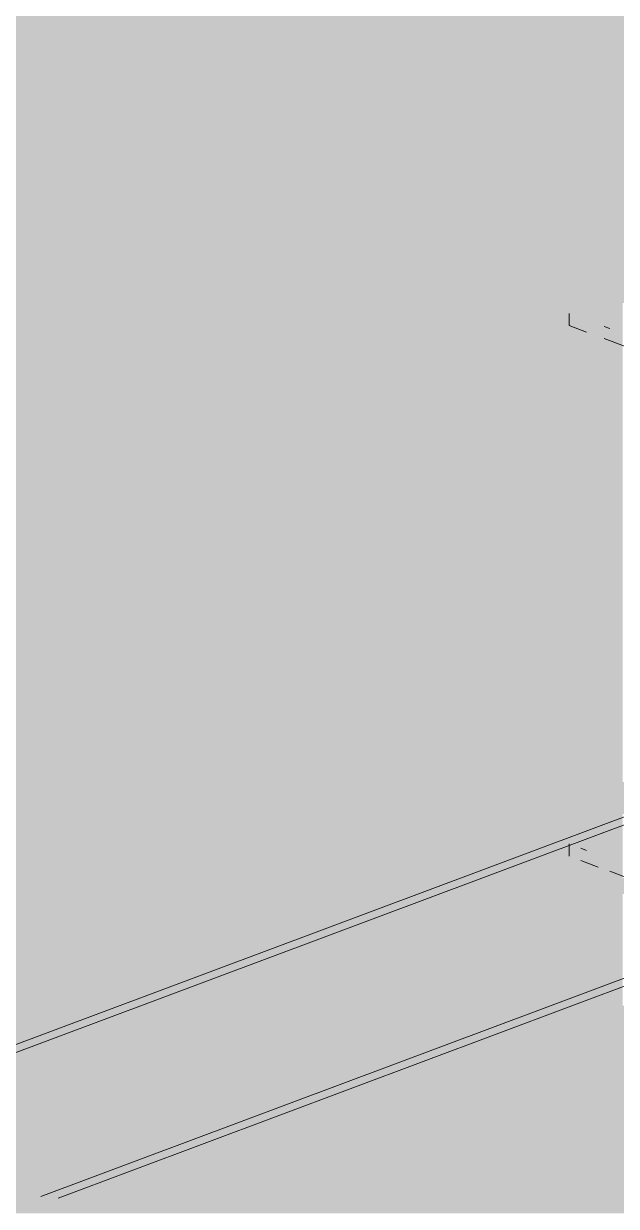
# Paper-space layout '03 3D Building and Roof' of a CAD drawing. Header units: millimetres. Extents: x 5 to 415, y 5 to 292.
# Drawn here: x 72.96 to 79.32, y 87.73 to 100.43 of the extents above; entities that cross this region are included whole.
import ezdxf

# ---------------------------------------------------------------- set-up
doc = ezdxf.new("R2010")
doc.units = ezdxf.units.MM
doc.layers.add('EXISTING', color=7, linetype='Continuous')
doc.layers.add('IMAGES', color=7, linetype='Continuous')

# ---------------------------------------------------------------- blocks, each defined once
blk = doc.blocks.new('SHEET_03')
at = {"layer": 'EXISTING', "color": 250, "lineweight": 9}
for p, q in [((78.813, 97.187), (78.813, 97.318)), ((78.999, 97.117), (78.813, 97.187)), ((79.186, 97.178), (79.248, 97.155)), ((79.87, 96.791), (79.186, 97.047)), ((70.785, 88.686), (79.855, 92.084)), ((71.034, 88.692), (79.855, 91.996)), ((78.813, 91.491), (78.813, 91.622)), ((78.937, 91.575), (78.999, 91.552)), ((79.124, 91.374), (78.937, 91.444)), ((79.434, 91.258), (79.248, 91.328)), ((73.146, 87.837), (80.849, 90.723)), ((73.332, 87.819), (80.973, 90.682))]:
    blk.add_line(p, q, dxfattribs=at)
at = {"layer": 'IMAGES', "color": 7}
for points in [[(67.049, 100.343), (95.838, 100.343), (67.049, 100.514), (95.838, 100.514)], [(66.706, 100.171), (95.838, 100.171), (66.706, 100.343), (95.838, 100.343)], [(66.192, 100), (95.838, 100), (66.192, 100.171), (95.838, 100.171)], [(65.849, 99.829), (95.838, 99.829), (65.849, 100), (95.838, 100)], [(65.335, 99.657), (95.838, 99.657), (65.335, 99.829), (95.838, 99.829)], [(64.821, 99.486), (95.838, 99.486), (64.821, 99.657), (95.838, 99.657)], [(64.478, 99.314), (95.838, 99.314), (64.478, 99.486), (95.838, 99.486)], [(63.964, 99.143), (95.838, 99.143), (63.964, 99.314), (95.838, 99.314)], [(63.622, 98.971), (95.324, 98.971), (63.622, 99.143), (95.324, 99.143)], [(63.107, 98.8), (94.981, 98.8), (63.107, 98.971), (94.981, 98.971)], [(62.593, 98.629), (94.467, 98.629), (62.593, 98.8), (94.467, 98.8)], [(62.251, 98.457), (94.124, 98.457), (62.251, 98.629), (94.124, 98.629)], [(61.737, 98.286), (93.781, 98.286), (61.737, 98.457), (93.781, 98.457)], [(61.394, 98.114), (93.096, 98.114), (61.394, 98.286), (93.096, 98.286)], [(60.88, 97.943), (92.925, 97.943), (60.88, 98.114), (92.925, 98.114)], [(60.366, 97.771), (79.558, 97.771), (60.366, 97.943), (79.558, 97.943)], [(60.023, 97.6), (79.044, 97.6), (60.023, 97.771), (79.044, 97.771)], [(79.044, 97.6), (79.216, 97.6), (79.044, 97.771), (79.216, 97.771)], [(79.216, 97.6), (79.558, 97.6), (79.216, 97.771), (79.558, 97.771)], [(59.509, 97.429), (78.701, 97.429), (59.509, 97.6), (78.701, 97.6)], [(78.701, 97.257), (78.873, 97.257), (78.701, 97.6), (78.873, 97.6)], [(78.873, 97.429), (79.044, 97.429), (78.873, 97.6), (79.044, 97.6)], [(79.044, 97.429), (79.216, 97.429), (79.044, 97.6), (79.216, 97.6)], [(79.216, 97.429), (79.558, 97.429), (79.216, 97.6), (79.558, 97.6)], [(59.166, 97.257), (78.701, 97.257), (59.166, 97.429), (78.701, 97.429)], [(78.873, 97.257), (79.044, 97.257), (78.873, 97.429), (79.044, 97.429)], [(79.044, 97.257), (79.216, 97.257), (79.044, 97.429), (79.216, 97.429)], [(79.216, 97.257), (79.387, 97.257), (79.216, 97.429), (79.387, 97.429)], [(58.652, 97.086), (78.53, 97.086), (58.652, 97.257), (78.53, 97.257)], [(78.53, 97.086), (78.701, 97.086), (78.53, 97.257), (78.701, 97.257)], [(78.701, 97.086), (78.873, 97.086), (78.701, 97.257), (78.873, 97.257)], [(78.873, 97.086), (79.044, 97.086), (78.873, 97.257), (79.044, 97.257)], [(79.044, 97.086), (79.216, 97.086), (79.044, 97.257), (79.216, 97.257)], [(79.216, 97.086), (79.387, 97.086), (79.216, 97.257), (79.387, 97.257)], [(57.967, 96.914), (78.873, 96.914), (57.967, 97.086), (78.873, 97.086)], [(78.873, 96.914), (79.044, 96.914), (78.873, 97.086), (79.044, 97.086)], [(79.044, 96.914), (79.216, 96.914), (79.044, 97.086), (79.216, 97.086)], [(79.216, 96.914), (79.387, 96.914), (79.216, 97.086), (79.387, 97.086)], [(57.452, 96.743), (79.044, 96.743), (57.452, 96.914), (79.044, 96.914)], [(79.044, 96.743), (79.216, 96.743), (79.044, 96.914), (79.216, 96.914)], [(79.216, 96.743), (79.387, 96.743), (79.216, 96.914), (79.387, 96.914)], [(57.11, 96.571), (79.216, 96.571), (57.11, 96.743), (79.216, 96.743)], [(79.216, 96.229), (79.387, 96.229), (79.216, 96.743), (79.387, 96.743)], [(56.596, 96.4), (79.216, 96.4), (56.596, 96.571), (79.216, 96.571)], [(56.253, 96.229), (79.216, 96.229), (56.253, 96.4), (79.216, 96.4)], [(55.739, 96.057), (79.216, 96.057), (55.739, 96.229), (79.216, 96.229)], [(79.216, 96.057), (79.387, 96.057), (79.216, 96.229), (79.387, 96.229)], [(55.225, 95.886), (79.216, 95.886), (55.225, 96.057), (79.216, 96.057)], [(79.216, 92.8), (79.387, 92.8), (79.216, 96.057), (79.387, 96.057)], [(54.882, 95.714), (79.216, 95.714), (54.882, 95.886), (79.216, 95.886)], [(54.368, 95.543), (79.216, 95.543), (54.368, 95.714), (79.216, 95.714)], [(54.025, 95.371), (79.216, 95.371), (54.025, 95.543), (79.216, 95.543)], [(53.511, 95.2), (79.216, 95.2), (53.511, 95.371), (79.216, 95.371)], [(53.168, 95.029), (79.216, 95.029), (53.168, 95.2), (79.216, 95.2)], [(52.654, 94.857), (79.216, 94.857), (52.654, 95.029), (79.216, 95.029)], [(51.969, 94.686), (79.216, 94.686), (51.969, 94.857), (79.216, 94.857)], [(51.797, 94.514), (79.216, 94.514), (51.797, 94.686), (79.216, 94.686)], [(51.283, 94.343), (79.216, 94.343), (51.283, 94.514), (79.216, 94.514)], [(50.941, 94.171), (79.216, 94.171), (50.941, 94.343), (79.216, 94.343)], [(50.255, 94), (79.216, 94), (50.255, 94.171), (79.216, 94.171)], [(49.741, 93.829), (79.216, 93.829), (49.741, 94), (79.216, 94)], [(49.227, 93.657), (79.216, 93.657), (49.227, 93.829), (79.216, 93.829)], [(49.056, 93.486), (79.216, 93.486), (49.056, 93.657), (79.216, 93.657)], [(48.37, 93.314), (79.216, 93.314), (48.37, 93.486), (79.216, 93.486)], [(48.027, 93.143), (79.216, 93.143), (48.027, 93.314), (79.216, 93.314)], [(47.513, 92.971), (79.216, 92.971), (47.513, 93.143), (79.216, 93.143)], [(46.999, 92.8), (78.873, 92.8), (46.999, 92.971), (78.873, 92.971)], [(78.873, 92.8), (79.044, 92.8), (78.873, 92.971), (79.044, 92.971)], [(79.044, 92.8), (79.216, 92.8), (79.044, 92.971), (79.216, 92.971)], [(46.657, 92.629), (78.701, 92.629), (46.657, 92.8), (78.701, 92.8)], [(78.701, 92.629), (78.873, 92.629), (78.701, 92.8), (78.873, 92.8)], [(78.873, 92.629), (79.216, 92.629), (78.873, 92.8), (79.216, 92.8)], [(79.216, 92.629), (79.387, 92.629), (79.216, 92.8), (79.387, 92.8)], [(46.142, 92.457), (78.187, 92.457), (46.142, 92.629), (78.187, 92.629)], [(78.187, 92.457), (78.359, 92.457), (78.187, 92.629), (78.359, 92.629)], [(78.359, 92.457), (78.53, 92.457), (78.359, 92.629), (78.53, 92.629)], [(78.53, 92.457), (78.701, 92.457), (78.53, 92.629), (78.701, 92.629)], [(78.701, 92.457), (78.873, 92.457), (78.701, 92.629), (78.873, 92.629)], [(78.873, 92.457), (79.044, 92.457), (78.873, 92.629), (79.044, 92.629)], [(79.044, 92.457), (79.216, 92.457), (79.044, 92.629), (79.216, 92.629)], [(79.216, 92.286), (79.387, 92.286), (79.216, 92.629), (79.387, 92.629)], [(45.8, 92.286), (77.673, 92.286), (45.8, 92.457), (77.673, 92.457)], [(77.673, 92.286), (77.845, 92.286), (77.673, 92.457), (77.845, 92.457)], [(77.845, 92.286), (78.187, 92.286), (77.845, 92.457), (78.187, 92.457)], [(78.187, 92.286), (78.359, 92.286), (78.187, 92.457), (78.359, 92.457)], [(78.359, 92.286), (78.53, 92.286), (78.359, 92.457), (78.53, 92.457)], [(78.53, 92.286), (78.701, 92.286), (78.53, 92.457), (78.701, 92.457)], [(78.701, 92.286), (78.873, 92.286), (78.701, 92.457), (78.873, 92.457)], [(78.873, 92.286), (79.044, 92.286), (78.873, 92.457), (79.044, 92.457)], [(79.044, 92.286), (79.216, 92.286), (79.044, 92.457), (79.216, 92.457)], [(45.286, 92.114), (77.159, 92.114), (45.286, 92.286), (77.159, 92.286)], [(77.159, 92.114), (77.331, 92.114), (77.159, 92.286), (77.331, 92.286)], [(77.331, 92.114), (77.673, 92.114), (77.331, 92.286), (77.673, 92.286)], [(77.673, 92.114), (77.845, 92.114), (77.673, 92.286), (77.845, 92.286)], [(77.845, 92.114), (78.016, 92.114), (77.845, 92.286), (78.016, 92.286)], [(78.016, 92.114), (78.187, 92.114), (78.016, 92.286), (78.187, 92.286)], [(78.187, 92.114), (78.359, 92.114), (78.187, 92.286), (78.359, 92.286)], [(78.359, 92.114), (78.53, 92.114), (78.359, 92.286), (78.53, 92.286)], [(78.53, 92.114), (78.701, 92.114), (78.53, 92.286), (78.701, 92.286)], [(78.701, 92.114), (79.558, 92.114), (78.701, 92.286), (79.558, 92.286)], [(44.772, 91.943), (76.645, 91.943), (44.772, 92.114), (76.645, 92.114)], [(76.645, 91.943), (76.816, 91.943), (76.645, 92.114), (76.816, 92.114)], [(76.816, 91.943), (77.159, 91.943), (76.816, 92.114), (77.159, 92.114)], [(77.159, 91.943), (77.331, 91.943), (77.159, 92.114), (77.331, 92.114)], [(77.331, 91.943), (77.673, 91.943), (77.331, 92.114), (77.673, 92.114)], [(77.673, 91.943), (77.845, 91.943), (77.673, 92.114), (77.845, 92.114)], [(77.845, 91.943), (78.016, 91.943), (77.845, 92.114), (78.016, 92.114)], [(78.016, 91.943), (78.187, 91.943), (78.016, 92.114), (78.187, 92.114)], [(78.187, 91.943), (78.359, 91.943), (78.187, 92.114), (78.359, 92.114)], [(78.359, 91.943), (79.044, 91.943), (78.359, 92.114), (79.044, 92.114)], [(79.044, 91.943), (79.216, 91.943), (79.044, 92.114), (79.216, 92.114)], [(79.216, 91.943), (79.558, 91.943), (79.216, 92.114), (79.558, 92.114)], [(44.429, 91.771), (76.302, 91.771), (44.429, 91.943), (76.302, 91.943)], [(76.302, 91.771), (76.474, 91.771), (76.302, 91.943), (76.474, 91.943)], [(76.474, 91.771), (76.645, 91.771), (76.474, 91.943), (76.645, 91.943)], [(76.645, 91.771), (76.816, 91.771), (76.645, 91.943), (76.816, 91.943)], [(76.816, 91.771), (77.159, 91.771), (76.816, 91.943), (77.159, 91.943)], [(77.159, 91.771), (77.331, 91.771), (77.159, 91.943), (77.331, 91.943)], [(77.331, 91.771), (77.502, 91.771), (77.331, 91.943), (77.502, 91.943)], [(77.502, 91.771), (77.673, 91.771), (77.502, 91.943), (77.673, 91.943)], [(77.673, 91.771), (77.845, 91.771), (77.673, 91.943), (77.845, 91.943)], [(77.845, 91.771), (78.701, 91.771), (77.845, 91.943), (78.701, 91.943)], [(78.701, 91.771), (78.873, 91.771), (78.701, 91.943), (78.873, 91.943)], [(78.873, 91.771), (79.044, 91.771), (78.873, 91.943), (79.044, 91.943)], [(79.044, 91.771), (79.216, 91.771), (79.044, 91.943), (79.216, 91.943)], [(79.216, 91.771), (79.387, 91.771), (79.216, 91.943), (79.387, 91.943)], [(63.622, 91.6), (75.788, 91.6), (63.622, 91.771), (75.788, 91.771)], [(75.788, 91.6), (75.96, 91.6), (75.788, 91.771), (75.96, 91.771)], [(75.96, 91.6), (76.131, 91.6), (75.96, 91.771), (76.131, 91.771)], [(76.131, 91.6), (76.302, 91.6), (76.131, 91.771), (76.302, 91.771)], [(76.302, 91.6), (76.474, 91.6), (76.302, 91.771), (76.474, 91.771)], [(76.474, 91.6), (76.645, 91.6), (76.474, 91.771), (76.645, 91.771)], [(76.645, 91.6), (76.816, 91.6), (76.645, 91.771), (76.816, 91.771)], [(76.816, 91.6), (76.988, 91.6), (76.816, 91.771), (76.988, 91.771)], [(76.988, 91.6), (77.159, 91.6), (76.988, 91.771), (77.159, 91.771)], [(77.159, 91.6), (77.331, 91.6), (77.159, 91.771), (77.331, 91.771)], [(77.331, 91.6), (78.187, 91.6), (77.331, 91.771), (78.187, 91.771)], [(78.187, 91.6), (78.359, 91.6), (78.187, 91.771), (78.359, 91.771)], [(78.359, 91.6), (78.53, 91.6), (78.359, 91.771), (78.53, 91.771)], [(78.53, 91.6), (78.701, 91.6), (78.53, 91.771), (78.701, 91.771)], [(78.701, 91.6), (78.873, 91.6), (78.701, 91.771), (78.873, 91.771)], [(78.873, 91.6), (79.044, 91.6), (78.873, 91.771), (79.044, 91.771)], [(79.044, 91.6), (79.216, 91.6), (79.044, 91.771), (79.216, 91.771)], [(79.216, 91.6), (79.387, 91.6), (79.216, 91.771), (79.387, 91.771)], [(64.136, 91.429), (75.274, 91.429), (64.136, 91.6), (75.274, 91.6)], [(75.274, 91.429), (75.446, 91.429), (75.274, 91.6), (75.446, 91.6)], [(75.446, 91.429), (75.617, 91.429), (75.446, 91.6), (75.617, 91.6)], [(75.617, 91.429), (75.788, 91.429), (75.617, 91.6), (75.788, 91.6)], [(75.788, 91.429), (75.96, 91.429), (75.788, 91.6), (75.96, 91.6)], [(75.96, 91.429), (76.131, 91.429), (75.96, 91.6), (76.131, 91.6)], [(76.131, 91.429), (76.302, 91.429), (76.131, 91.6), (76.302, 91.6)], [(76.302, 91.429), (76.645, 91.429), (76.302, 91.6), (76.645, 91.6)], [(76.645, 91.429), (76.816, 91.429), (76.645, 91.6), (76.816, 91.6)], [(76.816, 91.429), (77.673, 91.429), (76.816, 91.6), (77.673, 91.6)], [(77.673, 91.429), (77.845, 91.429), (77.673, 91.6), (77.845, 91.6)], [(77.845, 91.429), (78.016, 91.429), (77.845, 91.6), (78.016, 91.6)], [(78.016, 91.429), (78.187, 91.429), (78.016, 91.6), (78.187, 91.6)], [(78.187, 91.429), (78.359, 91.429), (78.187, 91.6), (78.359, 91.6)], [(78.359, 91.257), (78.53, 91.257), (78.359, 91.6), (78.53, 91.6)], [(78.53, 91.429), (79.044, 91.429), (78.53, 91.6), (79.044, 91.6)], [(79.044, 91.429), (79.216, 91.429), (79.044, 91.6), (79.216, 91.6)], [(79.216, 91.429), (79.387, 91.429), (79.216, 91.6), (79.387, 91.6)], [(64.478, 91.257), (75.103, 91.257), (64.478, 91.429), (75.103, 91.429)], [(75.103, 91.257), (75.274, 91.257), (75.103, 91.429), (75.274, 91.429)], [(75.274, 91.257), (75.446, 91.257), (75.274, 91.429), (75.446, 91.429)], [(75.446, 91.257), (75.617, 91.257), (75.446, 91.429), (75.617, 91.429)], [(75.617, 91.257), (75.788, 91.257), (75.617, 91.429), (75.788, 91.429)], [(75.788, 91.257), (75.96, 91.257), (75.788, 91.429), (75.96, 91.429)], [(75.96, 91.257), (76.131, 91.257), (75.96, 91.429), (76.131, 91.429)], [(76.131, 91.257), (76.302, 91.257), (76.131, 91.429), (76.302, 91.429)], [(76.302, 91.257), (77.331, 91.257), (76.302, 91.429), (77.331, 91.429)], [(77.331, 91.257), (77.502, 91.257), (77.331, 91.429), (77.502, 91.429)], [(77.502, 91.257), (77.673, 91.257), (77.502, 91.429), (77.673, 91.429)], [(77.673, 91.257), (77.845, 91.257), (77.673, 91.429), (77.845, 91.429)], [(77.845, 91.257), (78.016, 91.257), (77.845, 91.429), (78.016, 91.429)], [(78.016, 91.257), (78.359, 91.257), (78.016, 91.429), (78.359, 91.429)], [(78.53, 91.257), (78.873, 91.257), (78.53, 91.429), (78.873, 91.429)], [(78.873, 91.257), (79.044, 91.257), (78.873, 91.429), (79.044, 91.429)], [(79.044, 91.257), (79.387, 91.257), (79.044, 91.429), (79.387, 91.429)], [(64.992, 91.086), (74.589, 91.086), (64.992, 91.257), (74.589, 91.257)], [(74.589, 91.086), (74.76, 91.086), (74.589, 91.257), (74.76, 91.257)], [(74.76, 91.086), (74.931, 91.086), (74.76, 91.257), (74.931, 91.257)], [(74.931, 91.086), (75.103, 91.086), (74.931, 91.257), (75.103, 91.257)], [(75.103, 91.086), (75.274, 91.086), (75.103, 91.257), (75.274, 91.257)], [(75.274, 91.086), (75.446, 91.086), (75.274, 91.257), (75.446, 91.257)], [(75.446, 91.086), (75.617, 91.086), (75.446, 91.257), (75.617, 91.257)], [(75.617, 91.086), (75.96, 91.086), (75.617, 91.257), (75.96, 91.257)], [(75.96, 91.086), (76.816, 91.086), (75.96, 91.257), (76.816, 91.257)], [(76.816, 91.086), (76.988, 91.086), (76.816, 91.257), (76.988, 91.257)], [(76.988, 91.086), (77.159, 91.086), (76.988, 91.257), (77.159, 91.257)], [(77.159, 91.086), (77.331, 91.086), (77.159, 91.257), (77.331, 91.257)], [(77.331, 91.086), (77.673, 91.086), (77.331, 91.257), (77.673, 91.257)], [(77.673, 91.086), (77.845, 91.086), (77.673, 91.257), (77.845, 91.257)], [(77.845, 91.086), (78.016, 91.086), (77.845, 91.257), (78.016, 91.257)], [(78.016, 91.086), (78.187, 91.086), (78.016, 91.257), (78.187, 91.257)], [(78.187, 91.086), (79.044, 91.086), (78.187, 91.257), (79.044, 91.257)], [(79.044, 91.086), (79.216, 91.086), (79.044, 91.257), (79.216, 91.257)], [(79.216, 91.086), (79.73, 91.086), (79.216, 91.257), (79.73, 91.257)], [(65.507, 90.914), (73.903, 90.914), (65.507, 91.086), (73.903, 91.086)], [(73.903, 90.914), (74.075, 90.914), (73.903, 91.086), (74.075, 91.086)], [(74.075, 90.914), (74.246, 90.914), (74.075, 91.086), (74.246, 91.086)], [(74.246, 90.914), (74.589, 90.914), (74.246, 91.086), (74.589, 91.086)], [(74.589, 90.914), (74.76, 90.914), (74.589, 91.086), (74.76, 91.086)], [(74.76, 90.914), (74.931, 90.914), (74.76, 91.086), (74.931, 91.086)], [(74.931, 90.914), (75.103, 90.914), (74.931, 91.086), (75.103, 91.086)], [(75.103, 90.914), (75.274, 90.914), (75.103, 91.086), (75.274, 91.086)], [(75.274, 90.914), (75.446, 90.914), (75.274, 91.086), (75.446, 91.086)], [(75.446, 90.914), (76.131, 90.914), (75.446, 91.086), (76.131, 91.086)], [(76.131, 90.914), (76.474, 90.914), (76.131, 91.086), (76.474, 91.086)], [(76.474, 90.914), (76.645, 90.914), (76.474, 91.086), (76.645, 91.086)], [(76.645, 90.914), (76.816, 90.914), (76.645, 91.086), (76.816, 91.086)], [(76.816, 90.914), (76.988, 90.914), (76.816, 91.086), (76.988, 91.086)], [(76.988, 90.914), (77.159, 90.914), (76.988, 91.086), (77.159, 91.086)], [(77.159, 90.914), (77.502, 90.914), (77.159, 91.086), (77.502, 91.086)], [(77.502, 90.914), (77.673, 90.914), (77.502, 91.086), (77.673, 91.086)], [(77.673, 90.914), (77.845, 90.914), (77.673, 91.086), (77.845, 91.086)], [(77.845, 90.914), (78.016, 90.914), (77.845, 91.086), (78.016, 91.086)], [(78.016, 90.914), (78.187, 90.914), (78.016, 91.086), (78.187, 91.086)], [(78.187, 90.914), (79.216, 90.914), (78.187, 91.086), (79.216, 91.086)], [(79.216, 90.914), (79.387, 90.914), (79.216, 91.086), (79.387, 91.086)], [(65.849, 90.743), (73.561, 90.743), (65.849, 90.914), (73.561, 90.914)], [(73.561, 90.743), (73.732, 90.743), (73.561, 90.914), (73.732, 90.914)], [(73.732, 90.743), (73.903, 90.743), (73.732, 90.914), (73.903, 90.914)], [(73.903, 90.743), (74.075, 90.743), (73.903, 90.914), (74.075, 90.914)], [(74.075, 90.743), (74.246, 90.743), (74.075, 90.914), (74.246, 90.914)], [(74.246, 90.743), (74.417, 90.743), (74.246, 90.914), (74.417, 90.914)], [(74.417, 90.743), (74.589, 90.743), (74.417, 90.914), (74.589, 90.914)], [(74.589, 90.743), (74.76, 90.743), (74.589, 90.914), (74.76, 90.914)], [(74.76, 90.743), (74.931, 90.743), (74.76, 90.914), (74.931, 90.914)], [(74.931, 90.743), (75.103, 90.743), (74.931, 90.914), (75.103, 90.914)], [(75.103, 90.743), (75.96, 90.743), (75.103, 90.914), (75.96, 90.914)], [(75.96, 90.743), (76.131, 90.743), (75.96, 90.914), (76.131, 90.914)], [(76.131, 90.743), (76.302, 90.743), (76.131, 90.914), (76.302, 90.914)], [(76.302, 90.743), (76.474, 90.743), (76.302, 90.914), (76.474, 90.914)], [(76.474, 90.743), (76.645, 90.743), (76.474, 90.914), (76.645, 90.914)], [(76.645, 90.743), (77.159, 90.743), (76.645, 90.914), (77.159, 90.914)], [(77.159, 90.743), (77.331, 90.743), (77.159, 90.914), (77.331, 90.914)], [(77.331, 90.743), (77.845, 90.743), (77.331, 90.914), (77.845, 90.914)], [(77.845, 90.743), (79.387, 90.743), (77.845, 90.914), (79.387, 90.914)], [(66.363, 90.571), (73.047, 90.571), (66.363, 90.743), (73.047, 90.743)], [(73.047, 90.571), (73.218, 90.571), (73.047, 90.743), (73.218, 90.743)], [(73.218, 90.571), (73.561, 90.571), (73.218, 90.743), (73.561, 90.743)], [(73.561, 90.571), (73.732, 90.571), (73.561, 90.743), (73.732, 90.743)], [(73.732, 90.571), (73.903, 90.571), (73.732, 90.743), (73.903, 90.743)], [(73.903, 90.571), (74.075, 90.571), (73.903, 90.743), (74.075, 90.743)], [(74.075, 90.571), (74.246, 90.571), (74.075, 90.743), (74.246, 90.743)], [(74.246, 90.571), (74.589, 90.571), (74.246, 90.743), (74.589, 90.743)], [(74.589, 90.571), (74.76, 90.571), (74.589, 90.743), (74.76, 90.743)], [(74.76, 90.571), (75.274, 90.571), (74.76, 90.743), (75.274, 90.743)], [(75.274, 90.571), (75.617, 90.571), (75.274, 90.743), (75.617, 90.743)], [(75.617, 90.571), (75.788, 90.571), (75.617, 90.743), (75.788, 90.743)], [(75.788, 90.571), (75.96, 90.571), (75.788, 90.743), (75.96, 90.743)], [(75.96, 90.571), (76.131, 90.571), (75.96, 90.743), (76.131, 90.743)], [(76.131, 90.571), (76.474, 90.571), (76.131, 90.743), (76.474, 90.743)], [(76.474, 90.571), (76.816, 90.571), (76.474, 90.743), (76.816, 90.743)], [(76.816, 90.571), (76.988, 90.571), (76.816, 90.743), (76.988, 90.743)], [(76.988, 90.571), (77.159, 90.571), (76.988, 90.743), (77.159, 90.743)], [(77.159, 90.571), (77.331, 90.571), (77.159, 90.743), (77.331, 90.743)], [(77.331, 90.571), (78.873, 90.571), (77.331, 90.743), (78.873, 90.743)], [(78.873, 90.571), (79.044, 90.571), (78.873, 90.743), (79.044, 90.743)], [(79.044, 90.571), (79.387, 90.571), (79.044, 90.743), (79.387, 90.743)], [(72.875, 90.4), (73.047, 90.4), (72.875, 90.571), (73.047, 90.571)], [(73.047, 90.4), (73.218, 90.4), (73.047, 90.571), (73.218, 90.571)], [(73.218, 90.4), (73.389, 90.4), (73.218, 90.571), (73.389, 90.571)], [(73.389, 90.4), (73.561, 90.4), (73.389, 90.571), (73.561, 90.571)], [(73.561, 90.4), (73.732, 90.4), (73.561, 90.571), (73.732, 90.571)], [(73.732, 90.4), (73.903, 90.4), (73.732, 90.571), (73.903, 90.571)], [(73.903, 90.4), (74.931, 90.4), (73.903, 90.571), (74.931, 90.571)], [(74.931, 90.4), (75.103, 90.4), (74.931, 90.571), (75.103, 90.571)], [(75.103, 90.4), (75.274, 90.4), (75.103, 90.571), (75.274, 90.571)], [(75.274, 90.4), (75.446, 90.4), (75.274, 90.571), (75.446, 90.571)], [(75.446, 90.4), (75.617, 90.4), (75.446, 90.571), (75.617, 90.571)], [(75.617, 90.4), (76.131, 90.4), (75.617, 90.571), (76.131, 90.571)], [(76.131, 90.4), (76.302, 90.4), (76.131, 90.571), (76.302, 90.571)], [(76.302, 90.4), (76.474, 90.4), (76.302, 90.571), (76.474, 90.571)], [(76.474, 90.4), (76.816, 90.4), (76.474, 90.571), (76.816, 90.571)], [(76.816, 90.4), (78.53, 90.4), (76.816, 90.571), (78.53, 90.571)], [(78.53, 90.4), (78.873, 90.4), (78.53, 90.571), (78.873, 90.571)], [(78.873, 90.229), (79.044, 90.229), (78.873, 90.571), (79.044, 90.571)], [(79.044, 90.4), (79.216, 90.4), (79.044, 90.571), (79.216, 90.571)], [(79.216, 90.4), (79.387, 90.4), (79.216, 90.571), (79.387, 90.571)], [(72.875, 90.229), (73.047, 90.229), (72.875, 90.4), (73.047, 90.4)], [(73.047, 90.229), (73.218, 90.229), (73.047, 90.4), (73.218, 90.4)], [(73.218, 90.229), (73.389, 90.229), (73.218, 90.4), (73.389, 90.4)], [(73.389, 90.229), (73.732, 90.229), (73.389, 90.4), (73.732, 90.4)], [(73.732, 90.229), (74.417, 90.229), (73.732, 90.4), (74.417, 90.4)], [(74.417, 90.229), (74.589, 90.229), (74.417, 90.4), (74.589, 90.4)], [(74.589, 90.229), (74.76, 90.229), (74.589, 90.4), (74.76, 90.4)], [(74.76, 90.229), (74.931, 90.229), (74.76, 90.4), (74.931, 90.4)], [(74.931, 90.229), (75.103, 90.229), (74.931, 90.4), (75.103, 90.4)], [(75.103, 90.057), (75.274, 90.057), (75.103, 90.4), (75.274, 90.4)], [(75.274, 90.229), (75.617, 90.229), (75.274, 90.4), (75.617, 90.4)], [(75.617, 90.229), (75.788, 90.229), (75.617, 90.4), (75.788, 90.4)], [(75.788, 90.229), (75.96, 90.229), (75.788, 90.4), (75.96, 90.4)], [(75.96, 90.229), (76.474, 90.229), (75.96, 90.4), (76.474, 90.4)], [(76.474, 90.229), (78.016, 90.229), (76.474, 90.4), (78.016, 90.4)], [(78.016, 90.229), (78.187, 90.229), (78.016, 90.4), (78.187, 90.4)], [(78.187, 90.229), (78.359, 90.229), (78.187, 90.4), (78.359, 90.4)], [(78.359, 90.229), (78.53, 90.229), (78.359, 90.4), (78.53, 90.4)], [(78.53, 90.229), (78.873, 90.229), (78.53, 90.4), (78.873, 90.4)], [(79.044, 90.229), (79.387, 90.229), (79.044, 90.4), (79.387, 90.4)], [(72.875, 90.057), (73.047, 90.057), (72.875, 90.229), (73.047, 90.229)], [(73.047, 90.057), (73.218, 90.057), (73.047, 90.229), (73.218, 90.229)], [(73.218, 90.057), (73.903, 90.057), (73.218, 90.229), (73.903, 90.229)], [(73.903, 90.057), (74.246, 90.057), (73.903, 90.229), (74.246, 90.229)], [(74.246, 90.057), (74.417, 90.057), (74.246, 90.229), (74.417, 90.229)], [(74.417, 90.057), (74.589, 90.057), (74.417, 90.229), (74.589, 90.229)], [(74.589, 90.057), (74.76, 90.057), (74.589, 90.229), (74.76, 90.229)], [(74.76, 90.057), (75.103, 90.057), (74.76, 90.229), (75.103, 90.229)], [(75.274, 90.057), (75.617, 90.057), (75.274, 90.229), (75.617, 90.229)], [(75.617, 90.057), (75.96, 90.057), (75.617, 90.229), (75.96, 90.229)], [(75.96, 90.057), (77.673, 90.057), (75.96, 90.229), (77.673, 90.229)], [(77.673, 90.057), (78.016, 90.057), (77.673, 90.229), (78.016, 90.229)], [(78.016, 90.057), (78.187, 90.057), (78.016, 90.229), (78.187, 90.229)], [(78.187, 90.057), (78.359, 90.057), (78.187, 90.229), (78.359, 90.229)], [(78.359, 90.057), (78.53, 90.057), (78.359, 90.229), (78.53, 90.229)], [(78.53, 90.057), (78.873, 90.057), (78.53, 90.229), (78.873, 90.229)], [(78.873, 90.057), (79.044, 90.057), (78.873, 90.229), (79.044, 90.229)], [(79.044, 90.057), (79.216, 90.057), (79.044, 90.229), (79.216, 90.229)], [(79.216, 90.057), (79.387, 90.057), (79.216, 90.229), (79.387, 90.229)], [(72.704, 89.886), (73.561, 89.886), (72.704, 90.057), (73.561, 90.057)], [(73.561, 89.886), (73.732, 89.886), (73.561, 90.057), (73.732, 90.057)], [(73.732, 89.886), (73.903, 89.886), (73.732, 90.057), (73.903, 90.057)], [(73.903, 89.886), (74.075, 89.886), (73.903, 90.057), (74.075, 90.057)], [(74.075, 89.886), (74.246, 89.886), (74.075, 90.057), (74.246, 90.057)], [(74.246, 89.714), (74.417, 89.714), (74.246, 90.057), (74.417, 90.057)], [(74.417, 89.886), (74.76, 89.886), (74.417, 90.057), (74.76, 90.057)], [(74.76, 89.886), (75.103, 89.886), (74.76, 90.057), (75.103, 90.057)], [(75.103, 89.886), (75.446, 89.886), (75.103, 90.057), (75.446, 90.057)], [(75.446, 89.886), (77.331, 89.886), (75.446, 90.057), (77.331, 90.057)], [(77.331, 89.714), (77.502, 89.714), (77.331, 90.057), (77.502, 90.057)], [(77.502, 89.886), (77.673, 89.886), (77.502, 90.057), (77.673, 90.057)], [(77.673, 89.886), (78.016, 89.886), (77.673, 90.057), (78.016, 90.057)], [(78.016, 89.886), (78.187, 89.886), (78.016, 90.057), (78.187, 90.057)], [(78.187, 89.886), (78.53, 89.886), (78.187, 90.057), (78.53, 90.057)], [(78.53, 89.886), (78.701, 89.886), (78.53, 90.057), (78.701, 90.057)], [(78.701, 89.886), (78.873, 89.886), (78.701, 90.057), (78.873, 90.057)], [(78.873, 89.886), (79.044, 89.886), (78.873, 90.057), (79.044, 90.057)], [(79.044, 89.886), (79.216, 89.886), (79.044, 90.057), (79.216, 90.057)], [(79.216, 89.886), (79.387, 89.886), (79.216, 90.057), (79.387, 90.057)], [(72.19, 89.714), (73.047, 89.714), (72.19, 89.886), (73.047, 89.886)], [(73.047, 89.714), (73.561, 89.714), (73.047, 89.886), (73.561, 89.886)], [(73.561, 89.714), (73.903, 89.714), (73.561, 89.886), (73.903, 89.886)], [(73.903, 89.714), (74.246, 89.714), (73.903, 89.886), (74.246, 89.886)], [(74.417, 89.714), (74.589, 89.714), (74.417, 89.886), (74.589, 89.886)], [(74.589, 89.714), (75.103, 89.714), (74.589, 89.886), (75.103, 89.886)], [(75.103, 89.714), (76.645, 89.714), (75.103, 89.886), (76.645, 89.886)], [(76.645, 89.714), (77.159, 89.714), (76.645, 89.886), (77.159, 89.886)], [(77.159, 89.714), (77.331, 89.714), (77.159, 89.886), (77.331, 89.886)], [(77.502, 89.714), (77.673, 89.714), (77.502, 89.886), (77.673, 89.886)], [(77.673, 89.714), (77.845, 89.714), (77.673, 89.886), (77.845, 89.886)], [(77.845, 89.714), (78.016, 89.714), (77.845, 89.886), (78.016, 89.886)], [(78.016, 89.714), (78.187, 89.714), (78.016, 89.886), (78.187, 89.886)], [(78.187, 89.714), (78.359, 89.714), (78.187, 89.886), (78.359, 89.886)], [(78.359, 89.714), (78.53, 89.714), (78.359, 89.886), (78.53, 89.886)], [(78.53, 89.714), (78.701, 89.714), (78.53, 89.886), (78.701, 89.886)], [(78.701, 89.714), (79.044, 89.714), (78.701, 89.886), (79.044, 89.886)], [(79.044, 89.714), (79.216, 89.714), (79.044, 89.886), (79.216, 89.886)], [(79.216, 89.714), (82.471, 89.714), (79.216, 89.886), (82.471, 89.886)], [(72.875, 89.543), (73.047, 89.543), (72.875, 89.714), (73.047, 89.714)], [(73.047, 89.543), (73.218, 89.543), (73.047, 89.714), (73.218, 89.714)], [(73.218, 89.543), (73.389, 89.543), (73.218, 89.714), (73.389, 89.714)], [(73.389, 89.543), (73.903, 89.543), (73.389, 89.714), (73.903, 89.714)], [(73.903, 89.543), (74.075, 89.543), (73.903, 89.714), (74.075, 89.714)], [(74.075, 89.543), (74.246, 89.543), (74.075, 89.714), (74.246, 89.714)], [(74.246, 89.543), (74.589, 89.543), (74.246, 89.714), (74.589, 89.714)], [(74.589, 89.543), (76.302, 89.543), (74.589, 89.714), (76.302, 89.714)], [(76.302, 89.543), (76.645, 89.543), (76.302, 89.714), (76.645, 89.714)], [(76.645, 89.543), (76.816, 89.543), (76.645, 89.714), (76.816, 89.714)], [(76.816, 89.543), (76.988, 89.543), (76.816, 89.714), (76.988, 89.714)], [(76.988, 89.543), (77.159, 89.543), (76.988, 89.714), (77.159, 89.714)], [(77.159, 89.543), (77.331, 89.543), (77.159, 89.714), (77.331, 89.714)], [(77.331, 89.543), (77.673, 89.543), (77.331, 89.714), (77.673, 89.714)], [(77.673, 89.543), (77.845, 89.543), (77.673, 89.714), (77.845, 89.714)], [(77.845, 89.543), (78.016, 89.543), (77.845, 89.714), (78.016, 89.714)], [(78.016, 89.543), (78.359, 89.543), (78.016, 89.714), (78.359, 89.714)], [(78.359, 89.543), (78.53, 89.543), (78.359, 89.714), (78.53, 89.714)], [(78.53, 89.543), (78.873, 89.543), (78.53, 89.714), (78.873, 89.714)], [(78.873, 89.543), (82.986, 89.543), (78.873, 89.714), (82.986, 89.714)], [(72.875, 89.2), (73.047, 89.2), (72.875, 89.543), (73.047, 89.543)], [(73.047, 89.371), (73.389, 89.371), (73.047, 89.543), (73.389, 89.543)], [(73.389, 89.371), (73.561, 89.371), (73.389, 89.543), (73.561, 89.543)], [(73.561, 89.371), (73.732, 89.371), (73.561, 89.543), (73.732, 89.543)], [(73.732, 89.371), (74.246, 89.371), (73.732, 89.543), (74.246, 89.543)], [(74.246, 89.371), (75.617, 89.371), (74.246, 89.543), (75.617, 89.543)], [(75.617, 89.371), (75.788, 89.371), (75.617, 89.543), (75.788, 89.543)], [(75.788, 89.371), (76.131, 89.371), (75.788, 89.543), (76.131, 89.543)], [(76.131, 89.371), (76.302, 89.371), (76.131, 89.543), (76.302, 89.543)], [(76.302, 89.371), (76.474, 89.371), (76.302, 89.543), (76.474, 89.543)], [(76.474, 89.371), (76.645, 89.371), (76.474, 89.543), (76.645, 89.543)], [(76.645, 89.371), (76.816, 89.371), (76.645, 89.543), (76.816, 89.543)], [(76.816, 89.371), (76.988, 89.371), (76.816, 89.543), (76.988, 89.543)], [(76.988, 89.371), (77.159, 89.371), (76.988, 89.543), (77.159, 89.543)], [(77.159, 89.371), (77.331, 89.371), (77.159, 89.543), (77.331, 89.543)], [(77.331, 89.371), (77.502, 89.371), (77.331, 89.543), (77.502, 89.543)], [(77.502, 89.371), (77.673, 89.371), (77.502, 89.543), (77.673, 89.543)], [(77.673, 89.371), (77.845, 89.371), (77.673, 89.543), (77.845, 89.543)], [(77.845, 89.371), (78.187, 89.371), (77.845, 89.543), (78.187, 89.543)], [(78.187, 89.371), (78.359, 89.371), (78.187, 89.543), (78.359, 89.543)], [(78.359, 89.371), (78.53, 89.371), (78.359, 89.543), (78.53, 89.543)], [(78.53, 89.371), (83.328, 89.371), (78.53, 89.543), (83.328, 89.543)], [(73.047, 89.2), (73.218, 89.2), (73.047, 89.371), (73.218, 89.371)], [(73.218, 89.2), (73.389, 89.2), (73.218, 89.371), (73.389, 89.371)], [(73.389, 89.2), (73.561, 89.2), (73.389, 89.371), (73.561, 89.371)], [(73.561, 89.2), (75.274, 89.2), (73.561, 89.371), (75.274, 89.371)], [(75.274, 89.2), (75.446, 89.2), (75.274, 89.371), (75.446, 89.371)], [(75.446, 89.2), (75.617, 89.2), (75.446, 89.371), (75.617, 89.371)], [(75.617, 89.2), (75.788, 89.2), (75.617, 89.371), (75.788, 89.371)], [(75.788, 89.2), (75.96, 89.2), (75.788, 89.371), (75.96, 89.371)], [(75.96, 89.2), (76.131, 89.2), (75.96, 89.371), (76.131, 89.371)], [(76.131, 89.2), (76.474, 89.2), (76.131, 89.371), (76.474, 89.371)], [(76.474, 89.2), (76.645, 89.2), (76.474, 89.371), (76.645, 89.371)], [(76.645, 89.2), (76.816, 89.2), (76.645, 89.371), (76.816, 89.371)], [(76.816, 89.2), (76.988, 89.2), (76.816, 89.371), (76.988, 89.371)], [(76.988, 89.2), (77.159, 89.2), (76.988, 89.371), (77.159, 89.371)], [(77.159, 89.2), (77.331, 89.2), (77.159, 89.371), (77.331, 89.371)], [(77.331, 89.2), (77.502, 89.2), (77.331, 89.371), (77.502, 89.371)], [(77.502, 89.2), (77.673, 89.2), (77.502, 89.371), (77.673, 89.371)], [(77.673, 89.2), (77.845, 89.2), (77.673, 89.371), (77.845, 89.371)], [(77.845, 89.2), (78.016, 89.2), (77.845, 89.371), (78.016, 89.371)], [(78.016, 89.2), (78.187, 89.2), (78.016, 89.371), (78.187, 89.371)], [(78.187, 89.2), (83.842, 89.2), (78.187, 89.371), (83.842, 89.371)], [(72.875, 89.029), (73.047, 89.029), (72.875, 89.2), (73.047, 89.2)], [(73.047, 89.029), (74.76, 89.029), (73.047, 89.2), (74.76, 89.2)], [(74.76, 89.029), (74.931, 89.029), (74.76, 89.2), (74.931, 89.2)], [(74.931, 89.029), (75.103, 89.029), (74.931, 89.2), (75.103, 89.2)], [(75.103, 89.029), (75.446, 89.029), (75.103, 89.2), (75.446, 89.2)], [(75.446, 89.029), (75.617, 89.029), (75.446, 89.2), (75.617, 89.2)], [(75.617, 89.029), (75.788, 89.029), (75.617, 89.2), (75.788, 89.2)], [(75.788, 89.029), (75.96, 89.029), (75.788, 89.2), (75.96, 89.2)], [(75.96, 89.029), (76.131, 89.029), (75.96, 89.2), (76.131, 89.2)], [(76.131, 89.029), (76.302, 89.029), (76.131, 89.2), (76.302, 89.2)], [(76.302, 89.029), (76.474, 89.029), (76.302, 89.2), (76.474, 89.2)], [(76.474, 89.029), (76.645, 89.029), (76.474, 89.2), (76.645, 89.2)], [(76.645, 89.029), (76.988, 89.029), (76.645, 89.2), (76.988, 89.2)], [(76.988, 89.029), (77.159, 89.029), (76.988, 89.2), (77.159, 89.2)], [(77.159, 89.029), (77.331, 89.029), (77.159, 89.2), (77.331, 89.2)], [(77.331, 89.029), (77.502, 89.029), (77.331, 89.2), (77.502, 89.2)], [(77.502, 89.029), (77.673, 89.029), (77.502, 89.2), (77.673, 89.2)], [(77.673, 89.029), (84.185, 89.029), (77.673, 89.2), (84.185, 89.2)], [(72.704, 88.857), (74.246, 88.857), (72.704, 89.029), (74.246, 89.029)], [(74.246, 88.857), (74.417, 88.857), (74.246, 89.029), (74.417, 89.029)], [(74.417, 88.857), (74.589, 88.857), (74.417, 89.029), (74.589, 89.029)], [(74.589, 88.857), (74.76, 88.857), (74.589, 89.029), (74.76, 89.029)], [(74.76, 88.857), (74.931, 88.857), (74.76, 89.029), (74.931, 89.029)], [(74.931, 88.857), (75.103, 88.857), (74.931, 89.029), (75.103, 89.029)], [(75.103, 88.857), (75.274, 88.857), (75.103, 89.029), (75.274, 89.029)], [(75.274, 88.857), (75.446, 88.857), (75.274, 89.029), (75.446, 89.029)], [(75.446, 88.857), (75.788, 88.857), (75.446, 89.029), (75.788, 89.029)], [(75.788, 88.857), (75.96, 88.857), (75.788, 89.029), (75.96, 89.029)], [(75.96, 88.857), (76.131, 88.857), (75.96, 89.029), (76.131, 89.029)], [(76.131, 88.857), (76.302, 88.857), (76.131, 89.029), (76.302, 89.029)], [(76.302, 88.857), (76.474, 88.857), (76.302, 89.029), (76.474, 89.029)], [(76.474, 88.686), (76.645, 88.686), (76.474, 89.029), (76.645, 89.029)], [(76.645, 88.857), (76.816, 88.857), (76.645, 89.029), (76.816, 89.029)], [(76.816, 88.857), (76.988, 88.857), (76.816, 89.029), (76.988, 89.029)], [(76.988, 88.857), (77.331, 88.857), (76.988, 89.029), (77.331, 89.029)], [(77.331, 88.857), (84.699, 88.857), (77.331, 89.029), (84.699, 89.029)], [(72.19, 88.686), (74.246, 88.686), (72.19, 88.857), (74.246, 88.857)], [(74.246, 88.686), (74.417, 88.686), (74.246, 88.857), (74.417, 88.857)], [(74.417, 88.686), (74.589, 88.686), (74.417, 88.857), (74.589, 88.857)], [(74.589, 88.686), (74.931, 88.686), (74.589, 88.857), (74.931, 88.857)], [(74.931, 88.686), (75.103, 88.686), (74.931, 88.857), (75.103, 88.857)], [(75.103, 88.686), (75.274, 88.686), (75.103, 88.857), (75.274, 88.857)], [(75.274, 88.686), (75.446, 88.686), (75.274, 88.857), (75.446, 88.857)], [(75.446, 88.686), (75.617, 88.686), (75.446, 88.857), (75.617, 88.857)], [(75.617, 88.686), (75.788, 88.686), (75.617, 88.857), (75.788, 88.857)], [(75.788, 88.686), (76.131, 88.686), (75.788, 88.857), (76.131, 88.857)], [(76.131, 88.686), (76.302, 88.686), (76.131, 88.857), (76.302, 88.857)], [(76.302, 88.686), (76.474, 88.686), (76.302, 88.857), (76.474, 88.857)], [(76.645, 88.686), (76.816, 88.686), (76.645, 88.857), (76.816, 88.857)], [(76.816, 88.686), (85.385, 88.686), (76.816, 88.857), (85.385, 88.857)], [(71.847, 88.514), (73.561, 88.514), (71.847, 88.686), (73.561, 88.686)], [(73.561, 88.514), (73.732, 88.514), (73.561, 88.686), (73.732, 88.686)], [(73.732, 88.343), (73.903, 88.343), (73.732, 88.686), (73.903, 88.686)], [(73.903, 88.514), (74.075, 88.514), (73.903, 88.686), (74.075, 88.686)], [(74.075, 88.514), (74.246, 88.514), (74.075, 88.686), (74.246, 88.686)], [(74.246, 88.514), (74.417, 88.514), (74.246, 88.686), (74.417, 88.686)], [(74.417, 88.343), (74.589, 88.343), (74.417, 88.686), (74.589, 88.686)], [(74.589, 88.514), (74.76, 88.514), (74.589, 88.686), (74.76, 88.686)], [(74.76, 88.514), (74.931, 88.514), (74.76, 88.686), (74.931, 88.686)], [(74.931, 88.514), (75.103, 88.514), (74.931, 88.686), (75.103, 88.686)], [(75.103, 88.514), (75.274, 88.514), (75.103, 88.686), (75.274, 88.686)], [(75.274, 88.514), (75.446, 88.514), (75.274, 88.686), (75.446, 88.686)], [(75.446, 88.514), (75.617, 88.514), (75.446, 88.686), (75.617, 88.686)], [(75.617, 88.514), (76.131, 88.514), (75.617, 88.686), (76.131, 88.686)], [(76.131, 88.514), (76.302, 88.514), (76.131, 88.686), (76.302, 88.686)], [(76.302, 88.514), (85.727, 88.514), (76.302, 88.686), (85.727, 88.686)], [(72.875, 88.343), (73.047, 88.343), (72.875, 88.514), (73.047, 88.514)], [(73.047, 88.343), (73.218, 88.343), (73.047, 88.514), (73.218, 88.514)], [(73.218, 88.343), (73.389, 88.343), (73.218, 88.514), (73.389, 88.514)], [(73.389, 88.343), (73.561, 88.343), (73.389, 88.514), (73.561, 88.514)], [(73.561, 88.343), (73.732, 88.343), (73.561, 88.514), (73.732, 88.514)], [(73.903, 88.343), (74.075, 88.343), (73.903, 88.514), (74.075, 88.514)], [(74.075, 88.343), (74.246, 88.343), (74.075, 88.514), (74.246, 88.514)], [(74.246, 88.343), (74.417, 88.343), (74.246, 88.514), (74.417, 88.514)], [(74.589, 88.343), (74.76, 88.343), (74.589, 88.514), (74.76, 88.514)], [(74.76, 88.343), (74.931, 88.343), (74.76, 88.514), (74.931, 88.514)], [(74.931, 88.343), (75.103, 88.343), (74.931, 88.514), (75.103, 88.514)], [(75.103, 88.343), (75.274, 88.343), (75.103, 88.514), (75.274, 88.514)], [(75.274, 88.343), (75.446, 88.343), (75.274, 88.514), (75.446, 88.514)], [(75.446, 88.343), (75.788, 88.343), (75.446, 88.514), (75.788, 88.514)], [(75.788, 88.343), (75.96, 88.343), (75.788, 88.514), (75.96, 88.514)], [(75.96, 88.343), (86.241, 88.343), (75.96, 88.514), (86.241, 88.514)], [(72.875, 87.829), (73.047, 87.829), (72.875, 88.343), (73.047, 88.343)], [(73.047, 88.171), (73.218, 88.171), (73.047, 88.343), (73.218, 88.343)], [(73.218, 88.171), (73.389, 88.171), (73.218, 88.343), (73.389, 88.343)], [(73.389, 88.171), (73.561, 88.171), (73.389, 88.343), (73.561, 88.343)], [(73.561, 88.171), (73.732, 88.171), (73.561, 88.343), (73.732, 88.343)], [(73.732, 88.171), (73.903, 88.171), (73.732, 88.343), (73.903, 88.343)], [(73.903, 88.171), (74.075, 88.171), (73.903, 88.343), (74.075, 88.343)], [(74.075, 88.171), (74.246, 88.171), (74.075, 88.343), (74.246, 88.343)], [(74.246, 88.171), (74.417, 88.171), (74.246, 88.343), (74.417, 88.343)], [(74.417, 88.171), (74.589, 88.171), (74.417, 88.343), (74.589, 88.343)], [(74.589, 88.171), (74.76, 88.171), (74.589, 88.343), (74.76, 88.343)], [(74.76, 88.171), (75.103, 88.171), (74.76, 88.343), (75.103, 88.343)], [(75.103, 88.171), (75.274, 88.171), (75.103, 88.343), (75.274, 88.343)], [(75.274, 88.171), (75.446, 88.171), (75.274, 88.343), (75.446, 88.343)], [(75.446, 88.171), (86.584, 88.171), (75.446, 88.343), (86.584, 88.343)], [(73.047, 87.657), (73.218, 87.657), (73.047, 88.171), (73.218, 88.171)], [(73.218, 88), (73.389, 88), (73.218, 88.171), (73.389, 88.171)], [(73.389, 88), (73.561, 88), (73.389, 88.171), (73.561, 88.171)], [(73.561, 88), (73.732, 88), (73.561, 88.171), (73.732, 88.171)], [(73.732, 88), (74.075, 88), (73.732, 88.171), (74.075, 88.171)], [(74.075, 88), (74.417, 88), (74.075, 88.171), (74.417, 88.171)], [(74.417, 88), (74.589, 88), (74.417, 88.171), (74.589, 88.171)], [(74.589, 88), (74.76, 88), (74.589, 88.171), (74.76, 88.171)], [(74.76, 88), (87.098, 88), (74.76, 88.171), (87.098, 88.171)], [(73.218, 87.657), (73.389, 87.657), (73.218, 88), (73.389, 88)], [(73.389, 87.829), (73.561, 87.829), (73.389, 88), (73.561, 88)], [(73.561, 87.829), (73.732, 87.829), (73.561, 88), (73.732, 88)], [(73.732, 87.829), (74.075, 87.829), (73.732, 88), (74.075, 88)], [(74.075, 87.829), (74.246, 87.829), (74.075, 88), (74.246, 88)], [(74.246, 87.829), (74.417, 87.829), (74.246, 88), (74.417, 88)], [(74.417, 87.829), (74.589, 87.829), (74.417, 88), (74.589, 88)], [(74.589, 87.829), (87.27, 87.829), (74.589, 88), (87.27, 88)], [(72.875, 87.657), (73.047, 87.657), (72.875, 87.829), (73.047, 87.829)], [(73.389, 87.657), (73.732, 87.657), (73.389, 87.829), (73.732, 87.829)], [(73.732, 87.657), (74.075, 87.657), (73.732, 87.829), (74.075, 87.829)], [(74.075, 87.657), (86.756, 87.657), (74.075, 87.829), (86.756, 87.829)]]:
    blk.add_solid(points, dxfattribs=at)

psp = doc.layouts.new('03 3D Building and Roof')

# ---------------------------------------------------------------- block references
psp.add_blockref('SHEET_03', (0, 0))

doc.saveas('drawing.dxf')
